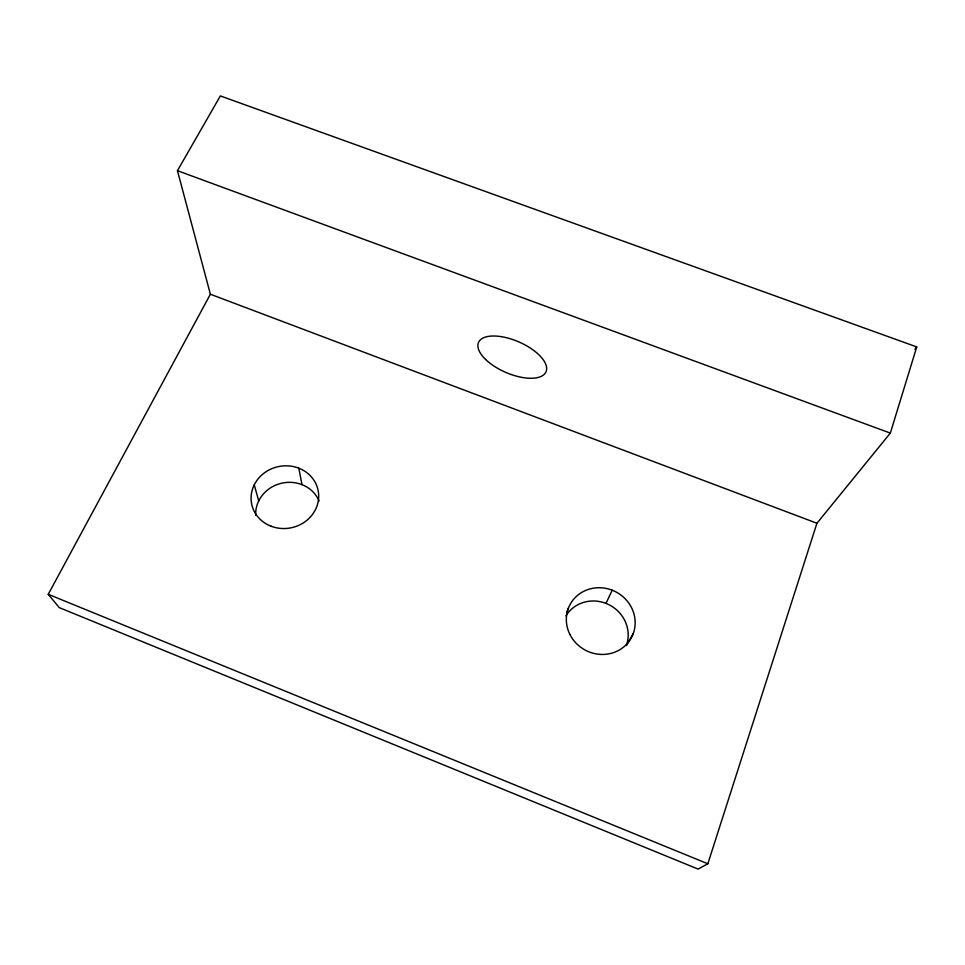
<?xml version="1.0" encoding="UTF-8"?>
<svg xmlns="http://www.w3.org/2000/svg" width="965" height="965" viewBox="0 0 965 965"><rect width="100%" height="100%" fill="white"/><g stroke="black" fill="none" stroke-linecap="round" stroke-linejoin="round"><path stroke-width="1.45" d="M890.333 433.104L916.75 346.93L220.358 95.921L177.451 170.684L210.382 294.241L48.25 594.307L59.215 607.6L698.081 869.079L707.84 863.772L816.933 523.247L890.333 433.104L177.451 170.684M566.95 611.906L568.421 608.083M605.984 603.402L612.208 590.194M633.269 633.523L626.333 645.549A33.811 32.014 29.7 0 0 608.758 604.621A33.811 32.014 29.7 0 0 565.96 615.827M914.953 349.33L916.75 346.93M210.382 294.241L816.933 523.247M48.25 594.307L707.84 863.772M254.241 484.852L258.729 500.919M298.836 468.194L301.985 484.647M255.701 515.262A32.919 30.47 -12.4 0 1 281.78 483.188A32.919 30.47 -12.4 0 1 319.101 501.028M271.129 526.239A33.92 31.254 -11.9 0 0 318.51 492.874A33.92 31.254 -11.9 0 0 265.013 472.416A33.92 31.254 -11.9 0 0 271.129 526.239M485.6 359.45A36.803 16.586 23.5 0 0 544.417 374.167A36.803 16.586 23.5 0 0 506.83 337.798A36.803 16.586 23.5 0 0 485.6 359.45M569.76 634.15A34.861 32.907 28.7 0 0 629.228 641.134A34.861 32.907 28.7 0 0 603.234 587.962A34.861 32.907 28.7 0 0 569.76 634.15"/></g></svg>
